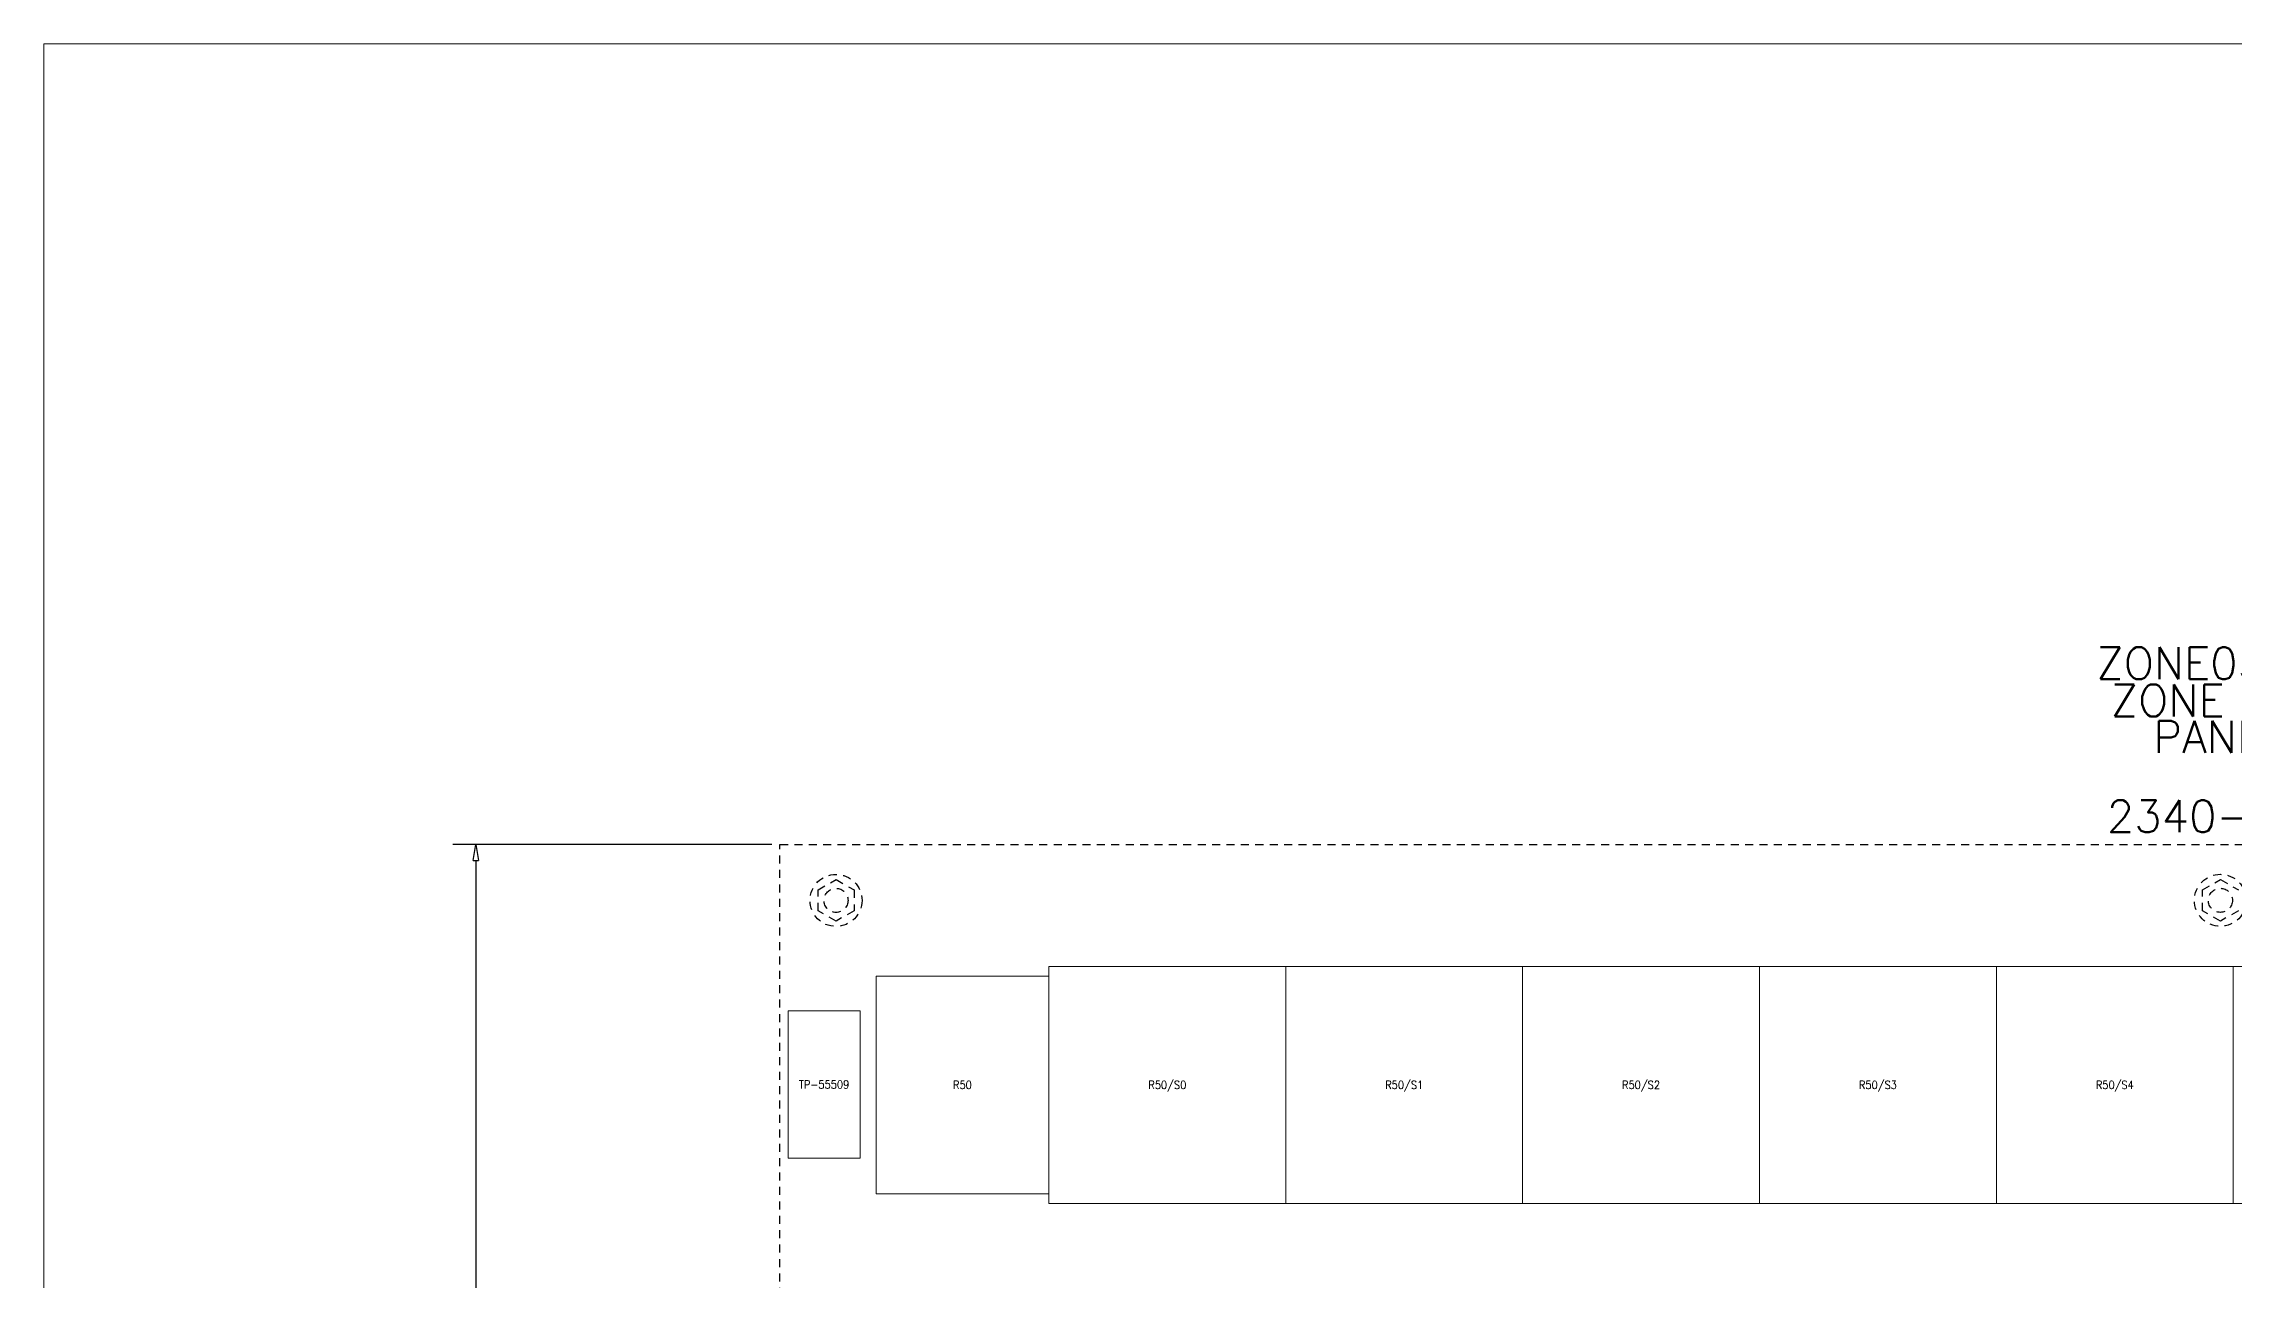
# Model space of a CAD drawing. Header units: inches. Extents: x 0 to 68, y 0 to 46.
# Drawn here: x 0 to 34.2, y 26.71 to 46 of the extents above; entities that cross this region are included whole.
import ezdxf
from ezdxf.enums import TextEntityAlignment as Align

# ---------------------------------------------------------------- set-up
doc = ezdxf.new("R2010")
doc.units = ezdxf.units.IN
doc.header["$MEASUREMENT"] = 0
doc.linetypes.add('CADRA_DASHED', pattern=[0.1875, 0.125, -0.0625])
doc.linetypes.add('CADRA_SOLID', pattern=[0])
doc.layers.get('0').update_dxf_attribs({"lineweight": 5})
doc.layers.get('Defpoints').update_dxf_attribs({"lineweight": 5})
doc.layers.add('1', color=1, linetype='Continuous')
doc.layers.add('50', color=48, linetype='CADRA_SOLID')
for name, color, linetype, lineweight in [('DESC', 1, 'Continuous', 5), ('LOC', 252, 'Continuous', 5), ('PITEM', 20, 'Continuous', 5), ('PSYMS', 7, 'Continuous', 5), ('PTAG', 51, 'Continuous', 5), ('SYMS', 7, 'Continuous', 5), ('TAGS', 2, 'Continuous', 5), ('Title_Block_Info', 2, 'Continuous', 5)]:
    doc.layers.add(name, color=color, linetype=linetype, lineweight=lineweight)
doc.styles.get("Standard").update_dxf_attribs({"font": 'romans.shx'})
doc.styles.add('WD', font='romans.shx')
doc.dimstyles.get("Standard").update_dxf_attribs({"dimtxt": 0.18, "dimasz": 0.18, "dimexe": 0.18, "dimexo": 0.0625, "dimgap": 0.09, "dimtad": 0, "dimtih": 1, "dimtoh": 1, "dimdec": 4, "dimzin": 0, "dimdsep": 46, "dimtxsty": 'Standard', "dimcen": 0.09, "dimadec": 0, "dimazin": 0, "dimtfac": 1, "dimtdec": 4, "dimtofl": 0, "dimtmove": 0, "dimatfit": 3, "dimfxl": 0, "dimtolj": 1, "dimtzin": 0, "dimarcsym": 0})

# ---------------------------------------------------------------- blocks, each defined once
blk = doc.blocks.new('TB_L')
at = {"color": 5, "linetype": 'Continuous'}
for p, q in [((34, 23), (0, 23)), ((0, 23), (0, 0))]:
    blk.add_line(p, q, dxfattribs=at)
at = {"color": 2, "linetype": 'Continuous', "style": 'WD', "flags": 1}
for tag, p in [('REV1_NO', (18.734, 3.29)), ('REV1_BY', (24.303, 3.29)), ('REV1_DATE', (26.562, 3.29)), ('REV2_NO', (18.734, 3.04)), ('REV2_BY', (24.303, 3.04)), ('REV2_DATE', (26.562, 3.04)), ('REV3_NO', (18.734, 2.79)), ('REV3_BY', (24.303, 2.79)), ('REV3_DATE', (26.562, 2.79)), ('REV4_NO', (18.734, 2.54)), ('REV4_BY', (24.303, 2.54)), ('REV4_DATE', (26.562, 2.54)), ('REV5_NO', (18.734, 2.29)), ('REV5_BY', (24.303, 2.29)), ('REV5_DATE', (26.562, 2.29)), ('REV6_NO', (18.734, 2.04)), ('REV6_BY', (24.303, 2.04)), ('REV6_DATE', (26.562, 2.04)), ('REV7_NO', (18.734, 1.79)), ('REV7_BY', (24.303, 1.79)), ('REV7_DATE', (26.562, 1.79)), ('REV8_NO', (18.734, 1.54)), ('REV8_BY', (24.303, 1.54)), ('REV8_DATE', (26.562, 1.54)), ('REV9_NO', (18.734, 1.29)), ('REV9_BY', (24.303, 1.29)), ('REV9_DATE', (26.562, 1.29))]:
    blk.add_attdef(tag, text='', height=0.15, dxfattribs=at).set_placement(p, align=Align.MIDDLE_CENTER)
for tag, p in [('REV1_CHANGE', (19.292, 3.29)), ('REV2_CHANGE', (19.292, 3.04)), ('REV3_CHANGE', (19.292, 2.79)), ('REV4_CHANGE', (19.292, 2.54)), ('REV5_CHANGE', (19.292, 2.29)), ('REV6_CHANGE', (19.292, 2.04)), ('REV7_CHANGE', (19.292, 1.79)), ('REV8_CHANGE', (19.292, 1.54)), ('REV9_CHANGE', (19.292, 1.29))]:
    blk.add_attdef(tag, text='', height=0.15, dxfattribs=at).set_placement(p, align=Align.MIDDLE_LEFT)
at = {"layer": 'Title_Block_Info', "ltscale": 0.1}
for tag, p in [('CUSTOMER', (23.842, 0.833)), ('JOB DESCRIPTION LINE', (23.842, 0.5)), ('DRAWING DESCRIPTION', (23.842, 0.167))]:
    blk.add_attdef(tag, text='', height=0.15, dxfattribs=at).set_placement(p, align=Align.MIDDLE_LEFT)
at = {"layer": 'Title_Block_Info', "ltscale": 0.1, "style": 'WD'}
for tag, p in [('JOB #', (29.752, 0.833)), ('SEC. NO.', (31.75, 0.833)), ('SHT. NO.', (33.313, 0.833)), ('NAME', (29.795, 0.5)), ('REV', (33.194, 0.5))]:
    blk.add_attdef(tag, text='', height=0.125, dxfattribs=at).set_placement(p, align=Align.MIDDLE_CENTER)
blk.add_attdef('DATE', text='', height=0.125, dxfattribs=at).set_placement((32.188, 0.5), align=Align.MIDDLE_RIGHT)
blk.add_attdef('FILE NUMBER', text='', height=0.125, dxfattribs=at).set_placement((29.591, 0.167), align=Align.MIDDLE_LEFT)
blk = doc.blocks.new('HMISC_CAT_1422PW8_MP')
at = {"layer": '1', "linetype": 'CADRA_DASHED'}
for p, q in [((-0.281, 19.413), (0, 19.575)), ((0, 19.575), (0.281, 19.413)), ((21.344, 19.413), (21.625, 19.575)), ((21.625, 19.575), (21.906, 19.413)), ((-0.281, 19.088), (-0.281, 19.413)), ((0.281, 19.413), (0.281, 19.088)), ((21.344, 19.088), (21.344, 19.413)), ((0, 18.926), (-0.281, 19.088)), ((0.281, 19.088), (0, 18.926)), ((21.625, 18.926), (21.344, 19.088)), ((21.906, 19.088), (21.625, 18.926))]:
    blk.add_line(p, q, dxfattribs=at)
for centre, radius in [((0, 19.25), 0.406), ((21.625, 19.251), 0.406), ((0, 19.25), 0.188), ((21.625, 19.251), 0.188)]:
    blk.add_circle(centre, radius, dxfattribs=at)
at = {"layer": '50', "linetype": 'CADRA_DASHED'}
for p, q in [((-0.875, 20.125), (44.125, 20.125)), ((-0.875, -0.875), (-0.875, 20.125))]:
    blk.add_line(p, q, dxfattribs=at)
at = {"style": 'WD'}
for tag, p in [('INST', (21.616, 23.33)), ('LOC', (21.616, 22.702)), ('DESC1', (21.616, 22.122)), ('DESC2', (21.616, 21.553)), ('DESC3', (21.616, 20.977)), ('TAG1', (21.628, 20.313))]:
    blk.add_attdef(tag, text='', height=0.5, dxfattribs=at).set_placement(p, align=Align.CENTER)
at = {"style": 'WD', "flags": 1}
for tag, p in [('FAMILY', (21.728, 19.163)), ('MFG', (21.766, 18.901)), ('ASSYCODE', (21.503, 18.688)), ('CAT', (21.641, 18.701))]:
    blk.add_attdef(tag, p, '', height=0.01, dxfattribs=at)
blk = doc.blocks.new('_ClosedBlank')
at = {"color": 0, "linetype": 'ByBlock', "lineweight": -2}
for p, q in [((-1, 0.17), (0, 0)), ((-1, 0.17), (-1, -0.17)), ((0, 0), (-1, -0.17))]:
    blk.add_line(p, q, dxfattribs=at)
blk = doc.blocks.new('*D27')
at = {"layer": 'Defpoints', "color": 0}
for p in [(6.75, 33.5), (11.5, 33.5), (11.5, 12.5)]:
    blk.add_point(p, dxfattribs=at)
at = {"layer": 'PITEM', "color": 0, "lineweight": -2}
for p, q in [((11.375, 33.5), (6.39, 33.5)), ((6.75, 33.25), (6.75, 23.37)), ((6.75, 12.75), (6.75, 22.63)), ((11.375, 12.5), (6.39, 12.5))]:
    blk.add_line(p, q, dxfattribs=at)
at = {"layer": 'PITEM', "color": 0, "lineweight": -2, "xscale": 0.25, "yscale": 0.25, "zscale": 0.25}
for p, rotation in [((6.75, 33.5), 90), ((6.75, 12.5), 270)]:
    blk.add_blockref('_ClosedBlank', p, dxfattribs=dict(at, rotation=rotation))
at = {"layer": 'PITEM', "color": 0, "insert": (6.75, 23), "char_height": 0.25, "attachment_point": 5}
blk.add_mtext('\\A1;21.001in. [533.42mm]', dxfattribs=at)
blk = doc.blocks.new('PNL13DAF')
for p, q in [((3.7, 1.85), (0, 1.85)), ((0, 1.85), (0, 0)), ((3.7, -1.85), (3.7, 1.85)), ((0, 0), (0, -1.85)), ((0, -1.85), (3.7, -1.85))]:
    blk.add_line(p, q)
at = {"style": 'WD', "width": 0.9, "flags": 8}
blk.add_attdef('P_TAG1', text='', height=0.125, dxfattribs=at).set_placement((1.85, 0), align=Align.MIDDLE_CENTER)
for tag, p in [('RATING1', (1.85, -0.28125)), ('RATING2', (1.85, -0.4375))]:
    blk.add_attdef(tag, text='', height=0.125, dxfattribs=at).set_placement(p, align=Align.CENTER)
blk = doc.blocks.new('PNL13DD7')
for p, q in [((3.7, 1.85), (0, 1.85)), ((0, 1.85), (0, 0)), ((3.7, -1.85), (3.7, 1.85)), ((0, 0), (0, -1.85)), ((0, -1.85), (3.7, -1.85))]:
    blk.add_line(p, q)
at = {"style": 'WD', "width": 0.9, "flags": 8}
blk.add_attdef('P_TAG1', text='', height=0.125, dxfattribs=at).set_placement((1.85, 0), align=Align.MIDDLE_CENTER)
for tag, p in [('RATING1', (1.85, -0.28125)), ('RATING2', (1.85, -0.4375))]:
    blk.add_attdef(tag, text='', height=0.125, dxfattribs=at).set_placement(p, align=Align.CENTER)
blk = doc.blocks.new('PNL13D87')
for p, q in [((2.7, 1.7), (0, 1.7)), ((0, 1.7), (0, 0)), ((2.7, -1.7), (2.7, 1.7)), ((0, 0), (0, -1.7)), ((0, -1.7), (2.7, -1.7))]:
    blk.add_line(p, q)
at = {"style": 'WD', "width": 0.9, "flags": 8}
blk.add_attdef('P_TAG1', text='', height=0.125, dxfattribs=at).set_placement((1.35, 0), align=Align.MIDDLE_CENTER)
for tag, p in [('RATING1', (1.35, -0.28125)), ('RATING2', (1.35, -0.4375))]:
    blk.add_attdef(tag, text='', height=0.125, dxfattribs=at).set_placement(p, align=Align.CENTER)
blk = doc.blocks.new('PNL14647')
for p, q in [((3.7, 1.85), (0, 1.85)), ((0, 1.85), (0, 0)), ((3.7, -1.85), (3.7, 1.85)), ((0, 0), (0, -1.85)), ((0, -1.85), (3.7, -1.85))]:
    blk.add_line(p, q)
at = {"style": 'WD', "width": 0.9, "flags": 8}
blk.add_attdef('P_TAG1', text='', height=0.125, dxfattribs=at).set_placement((1.85, 0), align=Align.MIDDLE_CENTER)
for tag, p in [('RATING1', (1.85, -0.28125)), ('RATING2', (1.85, -0.4375))]:
    blk.add_attdef(tag, text='', height=0.125, dxfattribs=at).set_placement(p, align=Align.CENTER)
blk = doc.blocks.new('PNL146E0')
for p, q in [((1.128, 1.15), (0, 1.15)), ((0, 1.15), (0, 0)), ((1.128, -1.15), (1.128, 1.15)), ((0, 0), (0, -1.15)), ((0, -1.15), (1.128, -1.15))]:
    blk.add_line(p, q)
at = {"style": 'WD', "width": 0.9, "flags": 8}
blk.add_attdef('P_TAG1', text='', height=0.125, dxfattribs=at).set_placement((0.564, 0), align=Align.MIDDLE_CENTER)
for tag, p in [('RATING1', (0.564, -0.28125)), ('RATING2', (0.564, -0.4375))]:
    blk.add_attdef(tag, text='', height=0.125, dxfattribs=at).set_placement(p, align=Align.CENTER)

msp = doc.modelspace()

# ---------------------------------------------------------------- block references
at = {"xscale": 2, "yscale": 2, "zscale": 2}
msp.add_blockref('TB_L', (0, 0), dxfattribs=at)
at = {"layer": 'PSYMS'}
ref = msp.add_blockref('PNL13DAF', (15.7, 29.744), dxfattribs=at)
ref.add_attrib('P_TAG1', 'R50/S0', dxfattribs={"layer": 'PTAG', "height": 0.125, "style": 'WD', "width": 0.9, "flags": 8}).set_placement((17.55, 29.744), align=Align.MIDDLE_CENTER)
ref = msp.add_blockref('PNL13DD7', (19.4, 29.744), dxfattribs=at)
ref.add_attrib('P_TAG1', 'R50/S1', dxfattribs={"layer": 'PTAG', "height": 0.125, "style": 'WD', "width": 0.9, "flags": 8}).set_placement((21.25, 29.744), align=Align.MIDDLE_CENTER)
ref = msp.add_blockref('PNL13DAF', (23.1, 29.744), dxfattribs=at)
ref.add_attrib('P_TAG1', 'R50/S2', dxfattribs={"layer": 'PTAG', "height": 0.125, "style": 'WD', "width": 0.9, "flags": 8}).set_placement((24.95, 29.744), align=Align.MIDDLE_CENTER)
ref = msp.add_blockref('PNL13DAF', (26.8, 29.744), dxfattribs=at)
ref.add_attrib('P_TAG1', 'R50/S3', dxfattribs={"layer": 'PTAG', "height": 0.125, "style": 'WD', "width": 0.9, "flags": 8}).set_placement((28.65, 29.744), align=Align.MIDDLE_CENTER)
ref = msp.add_blockref('PNL14647', (30.5, 29.744), dxfattribs=at)
ref.add_attrib('P_TAG1', 'R50/S4', dxfattribs={"layer": 'PTAG', "height": 0.125, "style": 'WD', "width": 0.9, "flags": 8}).set_placement((32.35, 29.744), align=Align.MIDDLE_CENTER)
ref = msp.add_blockref('PNL14647', (34.2, 29.744), dxfattribs=at)
ref.add_attrib('P_TAG1', 'R50/S5', dxfattribs={"layer": 'PTAG', "height": 0.125, "style": 'WD', "width": 0.9, "flags": 8}).set_placement((36.05, 29.744), align=Align.MIDDLE_CENTER)
ref = msp.add_blockref('PNL13D87', (13, 29.744), dxfattribs=at)
ref.add_attrib('P_TAG1', 'R50', dxfattribs={"layer": 'PTAG', "height": 0.125, "style": 'WD', "width": 0.9, "flags": 8}).set_placement((14.35, 29.744), align=Align.MIDDLE_CENTER)
ref = msp.add_blockref('PNL146E0', (11.625, 29.75), dxfattribs=at)
ref.add_attrib('P_TAG1', 'TP-55509', dxfattribs={"layer": 'PTAG', "height": 0.125, "style": 'WD', "width": 0.9, "flags": 8}).set_placement((12.189, 29.75), align=Align.MIDDLE_CENTER)
at = {"layer": 'SYMS'}
ref = msp.add_blockref('HMISC_CAT_1422PW8_MP', (12.375, 13.375), dxfattribs=at)
ref.add_attrib('DESC2', 'PANEL', dxfattribs={"layer": 'DESC', "height": 0.5, "style": 'WD'}).set_placement((33.9907, 34.9279), align=Align.CENTER)
ref.add_attrib('TAG1', '2340-050', dxfattribs={"layer": 'TAGS', "height": 0.5, "style": 'WD'}).set_placement((34.0032, 33.6882), align=Align.CENTER)
ref.add_attrib('DESC1', 'ZONE 050', dxfattribs={"layer": 'DESC', "height": 0.5, "style": 'WD'}).set_placement((33.9907, 35.497), align=Align.CENTER)
ref.add_attrib('LOC', 'ZONE050JB', dxfattribs={"layer": 'LOC', "height": 0.5, "style": 'WD'}).set_placement((33.9907, 36.0768), align=Align.CENTER)

# ---------------------------------------------------------------- dimensions: what is measured, and where the dimension line sits
at = {"layer": 'PITEM'}
dim = msp.add_linear_dim(base=(6.75, 33.5003), p1=(11.5, 12.4997), p2=(11.5, 33.5003), angle=90, dimstyle='Standard', override={"dimscale": 2, "dimtxt": 0.125, "dimasz": 0.125, "dimdec": 3, "dimpost": 'in.', "dimblk": 'ClosedBlank', "dimtdec": 3}, dxfattribs=at)
dim.commit()
dim.dimension.update_dxf_attribs({"geometry": '*D27', "text_midpoint": (6.75, 23)})

doc.saveas('drawing.dxf')
